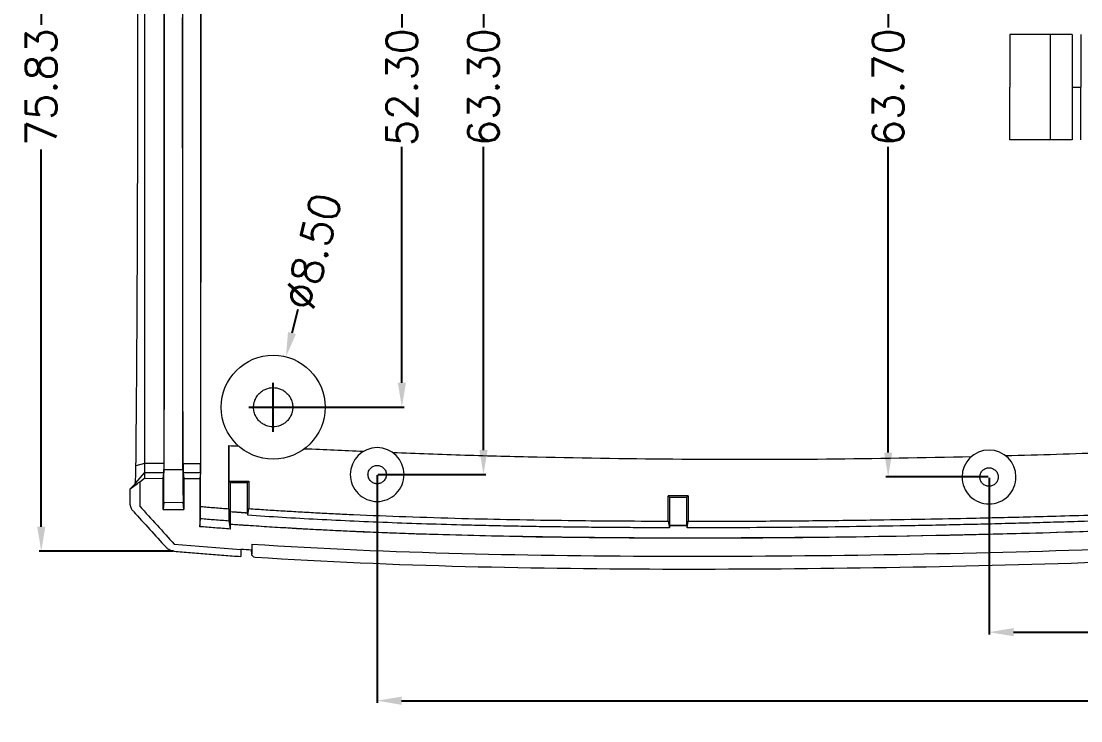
# Model space of a CAD drawing. Header units: inches. Extents: x 319 to 1827, y 1181 to 1488.
# Drawn here: x 567.2 to 653.8, y 1321.4 to 1378.6 of the extents above; entities that cross this region are included whole.
import ezdxf

# ---------------------------------------------------------------- set-up
doc = ezdxf.new("R2010")
doc.units = ezdxf.units.IN
doc.styles.get("Standard").update_dxf_attribs({"font": 'txt', "bigfont": 'gbcbig.shx'})
doc.dimstyles.new('2.5', dxfattribs={"dimtxt": 2.5, "dimasz": 2, "dimexe": 0.18, "dimexo": 0.0625, "dimgap": 0.09, "dimtad": 0, "dimzin": 0, "dimdsep": 46, "dimtxsty": 'Standard', "dimcen": 2, "dimclrd": 3, "dimclre": 3, "dimclrt": 256, "dimadec": 0, "dimazin": 0, "dimtfac": 1, "dimtofl": 0, "dimtmove": 0, "dimatfit": 3, "dimfxl": 1, "dimtolj": 1, "dimtzin": 0, "dimarcsym": 0})

# ---------------------------------------------------------------- blocks, each defined once
blk = doc.blocks.new('*D185')
at = {"color": 3, "lineweight": -2}
for p, q in [((587.902, 1399.348), (598.537, 1399.348)), ((598.357, 1397.348), (598.357, 1378.079)), ((598.357, 1349.048), (598.357, 1368.316)), ((587.902, 1347.048), (598.537, 1347.048))]:
    blk.add_line(p, q, dxfattribs=at)
at = {"color": 3}
for points in [[(598.024, 1397.348), (598.69, 1397.348), (598.357, 1399.348)], [(598.024, 1349.048), (598.69, 1349.048), (598.357, 1347.048)]]:
    blk.add_solid(points, dxfattribs=at)
at = {"layer": 'Defpoints', "color": 0}
for p in [(587.839, 1399.348), (598.357, 1399.348), (587.839, 1347.048)]:
    blk.add_point(p, dxfattribs=at)
at = {"insert": (598.357, 1373.198), "char_height": 2.5, "attachment_point": 5, "rotation": 90}
blk.add_mtext('\\A1;52.30', dxfattribs=at)
blk = doc.blocks.new('*D186')
at = {"color": 3, "lineweight": -2}
for p, q in [((596.402, 1404.848), (605.207, 1404.848)), ((605.027, 1402.848), (605.027, 1378.079)), ((605.027, 1343.548), (605.027, 1368.316)), ((596.402, 1341.548), (605.207, 1341.548))]:
    blk.add_line(p, q, dxfattribs=at)
at = {"color": 3}
for points in [[(604.694, 1402.848), (605.361, 1402.848), (605.027, 1404.848)], [(604.694, 1343.548), (605.361, 1343.548), (605.027, 1341.548)]]:
    blk.add_solid(points, dxfattribs=at)
at = {"layer": 'Defpoints', "color": 0}
for p in [(596.339, 1404.848), (596.339, 1341.548), (605.027, 1341.548)]:
    blk.add_point(p, dxfattribs=at)
at = {"insert": (605.027, 1373.198), "char_height": 2.5, "attachment_point": 5, "rotation": 90}
blk.add_mtext('\\A1;63.30', dxfattribs=at)
blk = doc.blocks.new('*D187')
at = {"color": 3, "lineweight": -2}
for p, q in [((646.277, 1405.048), (637.917, 1405.048)), ((638.097, 1403.048), (638.097, 1378.079)), ((638.097, 1343.348), (638.097, 1368.316)), ((646.277, 1341.348), (637.917, 1341.348))]:
    blk.add_line(p, q, dxfattribs=at)
at = {"color": 3}
for points in [[(637.763, 1403.048), (638.43, 1403.048), (638.097, 1405.048)], [(637.763, 1343.348), (638.43, 1343.348), (638.097, 1341.348)]]:
    blk.add_solid(points, dxfattribs=at)
at = {"layer": 'Defpoints', "color": 0}
for p in [(638.097, 1405.048), (646.339, 1405.048), (646.339, 1341.348)]:
    blk.add_point(p, dxfattribs=at)
at = {"insert": (638.097, 1373.198), "char_height": 2.5, "attachment_point": 5, "rotation": 90}
blk.add_mtext('\\A1;63.70', dxfattribs=at)
blk = doc.blocks.new('*D189')
at = {"color": 3, "lineweight": -2}
for p, q in [((726.795, 1344.177), (726.795, 1328.493)), ((646.339, 1341.285), (646.339, 1328.493)), ((648.339, 1328.673), (681.685, 1328.673)), ((724.795, 1328.673), (691.449, 1328.673))]:
    blk.add_line(p, q, dxfattribs=at)
at = {"color": 3}
for points in [[(648.339, 1329.006), (648.339, 1328.34), (646.339, 1328.673)], [(724.795, 1329.006), (724.795, 1328.34), (726.795, 1328.673)]]:
    blk.add_solid(points, dxfattribs=at)
at = {"layer": 'Defpoints', "color": 0}
for p in [(726.795, 1344.239), (646.339, 1341.348), (646.339, 1328.673)]:
    blk.add_point(p, dxfattribs=at)
at = {"insert": (686.567, 1328.673), "char_height": 2.5, "attachment_point": 5}
blk.add_mtext('\\A1;80.46', dxfattribs=at)
blk = doc.blocks.new('*D190')
at = {"color": 3, "lineweight": -2}
for p, q in [((726.795, 1344.651), (726.795, 1322.891)), ((596.339, 1341.485), (596.339, 1322.891)), ((598.339, 1323.071), (655.852, 1323.071)), ((724.795, 1323.071), (667.282, 1323.071))]:
    blk.add_line(p, q, dxfattribs=at)
at = {"color": 3}
for points in [[(598.339, 1323.404), (598.339, 1322.737), (596.339, 1323.071)], [(724.795, 1323.404), (724.795, 1322.737), (726.795, 1323.071)]]:
    blk.add_solid(points, dxfattribs=at)
at = {"layer": 'Defpoints', "color": 0}
for p in [(726.795, 1344.714), (596.339, 1341.548), (726.795, 1323.071)]:
    blk.add_point(p, dxfattribs=at)
at = {"insert": (661.567, 1323.071), "char_height": 2.5, "attachment_point": 5}
blk.add_mtext('\\A1;130.46', dxfattribs=at)
blk = doc.blocks.new('*D192')
at = {"color": 3, "lineweight": -2}
for p, q in [((589.866, 1355.045), (589.375, 1353.106)), ((587.839, 1345.048), (587.839, 1349.048)), ((585.839, 1347.048), (589.839, 1347.048))]:
    blk.add_line(p, q, dxfattribs=at)
at = {"color": 3}
blk.add_solid([(589.052, 1353.188), (589.698, 1353.024), (588.883, 1351.167)], dxfattribs=at)
at = {"layer": 'Defpoints', "color": 0}
for p in [(588.883, 1351.167), (586.795, 1342.928)]:
    blk.add_point(p, dxfattribs=at)
at = {"insert": (591.066, 1359.777), "char_height": 2.5, "attachment_point": 5, "rotation": 75.77481}
blk.add_mtext('\\A1;∅8.50', dxfattribs=at)
blk = doc.blocks.new('*D197')
at = {"color": 3, "lineweight": -2}
for p, q in [((579.675, 1411.111), (568.71, 1411.111)), ((568.89, 1409.111), (568.89, 1378.288)), ((568.89, 1337.284), (568.89, 1368.108)), ((579.675, 1335.284), (568.71, 1335.284))]:
    blk.add_line(p, q, dxfattribs=at)
at = {"color": 3}
for points in [[(568.556, 1409.111), (569.223, 1409.111), (568.89, 1411.111)], [(568.556, 1337.284), (569.223, 1337.284), (568.89, 1335.284)]]:
    blk.add_solid(points, dxfattribs=at)
at = {"layer": 'Defpoints', "color": 0}
for p in [(568.89, 1411.111), (579.738, 1411.111), (579.738, 1335.284)]:
    blk.add_point(p, dxfattribs=at)
at = {"insert": (568.89, 1373.198), "char_height": 2.5, "attachment_point": 5, "rotation": 90}
blk.add_mtext('\\A1;75.83', dxfattribs=at)

msp = doc.modelspace()

# ---------------------------------------------------------------- linework, layer by layer
at = {"color": 7, "linetype": 'Continuous', "lineweight": 15}
for p, q in [((651.339, 1377.498), (651.339, 1368.898)), ((653.139, 1377.498), (651.339, 1377.498)), ((653.139, 1377.498), (653.139, 1368.898)), ((653.139, 1368.898), (651.339, 1368.898)), ((584.206, 1343.916), (584.216, 1343.915)), ((577.339, 1342.464), (576.629, 1342.252)), ((578.9, 1342.464), (577.339, 1342.464)), ((580.477, 1342.464), (581.901, 1342.464)), ((577.339, 1341.701), (577.339, 1341.241)), ((578.895, 1341.701), (577.339, 1341.701)), ((578.839, 1341.234), (578.895, 1341.701)), ((578.914, 1341.951), (580.463, 1341.96)), ((580.482, 1341.701), (580.539, 1341.226)), ((581.897, 1341.701), (580.482, 1341.701)), ((581.897, 1341.701), (581.839, 1341.219)), ((576.477, 1340.713), (576.159, 1340.369)), ((576.678, 1340.94), (576.476, 1340.714)), ((576.611, 1340.863), (576.617, 1340.869)), ((576.939, 1340.943), (577.339, 1341.241)), ((576.939, 1340.943), (576.939, 1338.958)), ((577.339, 1341.241), (578.839, 1341.234)), ((578.839, 1338.698), (578.839, 1341.234)), ((580.539, 1341.226), (580.539, 1338.698)), ((581.839, 1341.219), (581.839, 1337.29)), ((584.222, 1341.014), (584.339, 1340.898)), ((584.339, 1340.898), (584.339, 1338.519)), ((585.739, 1340.898), (585.856, 1341.014)), ((585.739, 1338.42), (585.739, 1340.898)), ((576.159, 1339.212), (576.159, 1340.369)), ((620.125, 1339.812), (620.239, 1339.698)), ((621.753, 1339.812), (620.125, 1339.812)), ((620.239, 1339.698), (621.639, 1339.698)), ((620.239, 1339.698), (620.239, 1337.396)), ((621.639, 1339.698), (621.753, 1339.812)), ((621.639, 1337.395), (621.639, 1339.698)), ((578.897, 1339.277), (578.839, 1338.698)), ((578.897, 1339.277), (580.48, 1339.287)), ((580.539, 1338.698), (580.48, 1339.287)), ((585.758, 1338.218), (585.851, 1338.768)), ((581.839, 1337.29), (581.906, 1337.958)), ((584.339, 1338.519), (584.32, 1338.501)), ((584.32, 1338.501), (584.32, 1337.509)), ((585.739, 1338.42), (585.758, 1338.399)), ((585.758, 1338.218), (585.758, 1338.399)), ((584.32, 1337.509), (584.339, 1337.469)), ((584.339, 1337.469), (584.339, 1337.098)), ((620.129, 1337.741), (620.22, 1337.196)), ((620.239, 1337.396), (620.22, 1337.377)), ((620.22, 1337.377), (620.22, 1337.196)), ((621.658, 1337.375), (621.639, 1337.395)), ((621.658, 1337.194), (621.749, 1337.737)), ((621.658, 1337.194), (621.658, 1337.375)), ((579.762, 1335.858), (585.189, 1335.432)), ((585.186, 1335.432), (585.186, 1334.856)), ((586.056, 1335.373), (586.088, 1335.048)), ((586.086, 1335.371), (586.086, 1335.078)), ((586.089, 1335.872), (586.089, 1335.371))]:
    msp.add_line(p, q, dxfattribs=at)
at = {"color": 8, "linetype": 'Continuous', "lineweight": 15}
for p, q in [((576.617, 1340.869), (577.339, 1341.701)), ((586.086, 1335.078), (586.057, 1335.373))]:
    msp.add_line(p, q, dxfattribs=at)
at = {"color": 7, "linetype": 'Continuous', "lineweight": 15, "flags": 128}
msp.add_lwpolyline([(584.228, 1337.775), (584.277, 1337.479), (584.308, 1337.289), (584.339, 1337.098)], dxfattribs=at)
at = {"color": 7, "linetype": 'Continuous', "lineweight": 15}
msp.add_circle((587.839, 1347.048), 4.25, dxfattribs=at)
for centre in [(596.339, 1341.548), (646.339, 1341.348)]:
    msp.add_arc(centre, 2.2, 0, 180, dxfattribs=at)
for centre, major_axis, ratio, start_param, end_param in [((580.482, 1342.7), (0, 1), 0.005236, 1.808916, 3.097959), ((581.896, 1342.7), (0, 1), 0.005236, 3.185226, 4.474269), ((655.781, 1370.894), (683.679, 0), 0.043661, 4.602111, 4.604024)]:
    msp.add_ellipse(centre, major_axis=major_axis, ratio=ratio, start_param=start_param, end_param=end_param, dxfattribs=at)
for points, knots in [([(581.936, 1373.198), (581.936, 1378.977), (581.934, 1384.75), (581.928, 1393.345), (581.925, 1396.193), (581.92, 1401.852), (581.916, 1404.662), (581.912, 1407.455)], [0, 0, 0, 0, 0.5, 0.5, 0.75, 0.75, 1, 1, 1, 1]), ([(576.777, 1373.198), (576.777, 1373.587), (576.777, 1374.367), (576.776, 1375.535), (576.775, 1376.703), (576.774, 1377.868), (576.772, 1379.033), (576.77, 1380.196), (576.767, 1381.358), (576.764, 1382.519), (576.76, 1383.678), (576.757, 1384.836), (576.752, 1385.993), (576.747, 1387.149), (576.741, 1388.681), (576.731, 1390.587), (576.718, 1392.864), (576.703, 1395.134), (576.687, 1397.398), (576.669, 1399.654), (576.65, 1401.904), (576.636, 1403.396), (576.629, 1404.143)], [0, 0, 0, 0, 0.037445, 0.074851, 0.112222, 0.149559, 0.186866, 0.224146, 0.261402, 0.298636, 0.335852, 0.373052, 0.410239, 0.447417, 0.484588, 0.558261, 0.631881, 0.705472, 0.779057, 0.852658, 0.926298, 1, 1, 1, 1]), ([(577.339, 1403.931), (577.339, 1401.899), (577.339, 1397.328), (577.339, 1389.479), (577.339, 1381.201), (577.339, 1375.784), (577.339, 1373.198)], [0, 0, 0, 0, 0.25, 0.5, 0.75, 1, 1, 1, 1]), ([(578.9, 1403.931), (578.9, 1403.583), (578.901, 1402.889), (578.903, 1401.844), (578.904, 1400.797), (578.905, 1399.749), (578.906, 1398.699), (578.907, 1397.647), (578.908, 1396.594), (578.909, 1395.539), (578.91, 1394.483), (578.911, 1393.426), (578.912, 1392.367), (578.913, 1391.308), (578.913, 1390.247), (578.914, 1389.186), (578.915, 1388.123), (578.915, 1387.06), (578.916, 1385.996), (578.916, 1384.932), (578.917, 1383.867), (578.917, 1382.801), (578.918, 1381.735), (578.918, 1380.669), (578.918, 1379.602), (578.919, 1378.535), (578.919, 1377.468), (578.919, 1376.4), (578.919, 1375.333), (578.919, 1374.265), (578.919, 1373.553), (578.919, 1373.198)], [0, 0, 0, 0, 0.034551, 0.0691, 0.103647, 0.138191, 0.172733, 0.20727, 0.241803, 0.276332, 0.310856, 0.345375, 0.379887, 0.414394, 0.448894, 0.483387, 0.517872, 0.55235, 0.58682, 0.621282, 0.655736, 0.690183, 0.724624, 0.75906, 0.793491, 0.827918, 0.862341, 0.896761, 0.931177, 0.96559, 1, 1, 1, 1]), ([(578.914, 1404.444), (578.914, 1404.091), (578.915, 1403.385), (578.917, 1402.322), (578.918, 1401.258), (578.919, 1400.192), (578.92, 1399.124), (578.921, 1398.055), (578.922, 1396.984), (578.923, 1395.912), (578.924, 1394.838), (578.925, 1393.763), (578.926, 1392.687), (578.927, 1391.609), (578.927, 1390.531), (578.928, 1389.452), (578.929, 1388.371), (578.929, 1387.29), (578.93, 1386.209), (578.931, 1385.126), (578.931, 1384.044), (578.932, 1382.96), (578.932, 1381.876), (578.932, 1380.792), (578.933, 1379.708), (578.933, 1378.623), (578.933, 1377.538), (578.933, 1376.453), (578.933, 1375.368), (578.933, 1374.283), (578.933, 1373.559), (578.933, 1373.198)], [0, 0, 0, 0, 0.034551, 0.0691, 0.103647, 0.138191, 0.172732, 0.20727, 0.241804, 0.276333, 0.310858, 0.345378, 0.379892, 0.4144, 0.448903, 0.483398, 0.517886, 0.552367, 0.58684, 0.621304, 0.655762, 0.690212, 0.724655, 0.759091, 0.793522, 0.827947, 0.862367, 0.896782, 0.931192, 0.965598, 1, 1, 1, 1]), ([(580.444, 1373.198), (580.444, 1373.601), (580.444, 1374.407), (580.444, 1375.617), (580.444, 1376.827), (580.444, 1378.037), (580.445, 1379.247), (580.445, 1380.456), (580.445, 1381.665), (580.446, 1382.874), (580.446, 1384.082), (580.447, 1385.289), (580.448, 1386.496), (580.448, 1387.702), (580.449, 1388.907), (580.45, 1390.111), (580.451, 1391.314), (580.451, 1392.515), (580.452, 1393.715), (580.453, 1394.914), (580.454, 1396.111), (580.456, 1397.306), (580.457, 1398.5), (580.458, 1399.691), (580.459, 1400.881), (580.461, 1402.068), (580.462, 1403.253), (580.463, 1404.041), (580.463, 1404.435)], [0, 0, 0, 0, 0.038372, 0.076749, 0.115131, 0.153519, 0.191913, 0.230315, 0.268723, 0.30714, 0.345564, 0.383998, 0.422442, 0.460895, 0.499358, 0.53783, 0.576311, 0.614799, 0.653295, 0.691798, 0.730307, 0.768822, 0.807342, 0.845867, 0.884396, 0.922928, 0.961463, 1, 1, 1, 1]), ([(580.458, 1373.198), (580.458, 1378.372), (580.46, 1383.542), (580.466, 1393.817), (580.471, 1398.902), (580.477, 1403.931)], [0, 0, 0, 0, 0.5, 0.5, 1, 1, 1, 1]), ([(581.901, 1403.931), (581.908, 1398.902), (581.913, 1393.805), (581.919, 1383.53), (581.921, 1378.372), (581.921, 1373.198)], [0, 0, 0, 0, 0.5, 0.5, 1, 1, 1, 1]), ([(576.629, 1342.252), (576.656, 1345.093), (576.701, 1350.51), (576.745, 1358.124), (576.771, 1365.548), (576.777, 1370.595), (576.777, 1373.197), (576.777, 1373.198)], [-0.000008, -0.000008, -0.000008, -0.000008, 0.249992, 0.499992, 0.749992, 0.999992, 1, 1, 1, 1]), ([(577.339, 1373.198), (577.339, 1370.611), (577.339, 1365.194), (577.339, 1356.916), (577.339, 1349.067), (577.339, 1344.496), (577.339, 1342.464)], [0, 0, 0, 0, 0.25, 0.5, 0.75, 1, 1, 1, 1]), ([(578.919, 1373.198), (578.919, 1372.801), (578.919, 1372.007), (578.919, 1370.816), (578.919, 1369.625), (578.919, 1368.435), (578.919, 1367.244), (578.918, 1366.054), (578.918, 1364.865), (578.917, 1363.676), (578.917, 1362.487), (578.916, 1361.299), (578.916, 1360.112), (578.915, 1358.926), (578.914, 1357.74), (578.914, 1356.556), (578.913, 1355.373), (578.912, 1354.19), (578.911, 1353.01), (578.91, 1351.83), (578.909, 1350.653), (578.908, 1349.477), (578.907, 1348.303), (578.905, 1347.131), (578.904, 1345.96), (578.903, 1344.793), (578.901, 1343.627), (578.901, 1342.852), (578.9, 1342.464)], [0, 0, 0, 0, 0.0383807, 0.076765, 0.1151533, 0.153546, 0.1919432, 0.2303454, 0.2687532, 0.3071676, 0.3455894, 0.3840197, 0.4224595, 0.4609096, 0.4993695, 0.5378389, 0.5763171, 0.6148036, 0.6532979, 0.6917994, 0.7303076, 0.7688218, 0.8073415, 0.8458661, 0.884395, 0.9229275, 0.9614628, 1, 1, 1, 1]), ([(578.933, 1373.198), (578.933, 1372.794), (578.933, 1371.987), (578.933, 1370.777), (578.933, 1369.566), (578.933, 1368.356), (578.933, 1367.146), (578.932, 1365.936), (578.932, 1364.727), (578.932, 1363.518), (578.931, 1362.31), (578.931, 1361.102), (578.93, 1359.895), (578.929, 1358.689), (578.929, 1357.483), (578.928, 1356.279), (578.927, 1355.076), (578.926, 1353.874), (578.925, 1352.673), (578.924, 1351.474), (578.923, 1350.277), (578.922, 1349.081), (578.921, 1347.887), (578.919, 1346.696), (578.918, 1345.506), (578.917, 1344.318), (578.915, 1343.133), (578.914, 1342.345), (578.914, 1341.951)], [0, 0, 0, 0, 0.038372, 0.076749, 0.115131, 0.153518, 0.191913, 0.230314, 0.268722, 0.307139, 0.345564, 0.383997, 0.422441, 0.460894, 0.499357, 0.537829, 0.57631, 0.614799, 0.653295, 0.691797, 0.730307, 0.768822, 0.807342, 0.845866, 0.884395, 0.922927, 0.961462, 1, 1, 1, 1]), ([(580.463, 1341.96), (580.463, 1342.313), (580.462, 1343.02), (580.461, 1344.082), (580.46, 1345.146), (580.458, 1346.211), (580.457, 1347.279), (580.456, 1348.348), (580.455, 1349.418), (580.454, 1350.49), (580.453, 1351.564), (580.452, 1352.638), (580.452, 1353.714), (580.451, 1354.791), (580.45, 1355.869), (580.449, 1356.948), (580.449, 1358.028), (580.448, 1359.109), (580.447, 1360.19), (580.447, 1361.272), (580.446, 1362.355), (580.446, 1363.438), (580.446, 1364.521), (580.445, 1365.605), (580.445, 1366.689), (580.445, 1367.774), (580.444, 1368.858), (580.444, 1369.943), (580.444, 1371.028), (580.444, 1372.113), (580.444, 1372.836), (580.444, 1373.198)], [0, 0, 0, 0, 0.034551, 0.0691, 0.103647, 0.138191, 0.172732, 0.207269, 0.241803, 0.276333, 0.310857, 0.345377, 0.379891, 0.4144, 0.448902, 0.483397, 0.517885, 0.552366, 0.586839, 0.621303, 0.655761, 0.690211, 0.724654, 0.759091, 0.793522, 0.827947, 0.862366, 0.896781, 0.931192, 0.965598, 1, 1, 1, 1]), ([(580.477, 1342.464), (580.471, 1347.493), (580.466, 1352.59), (580.46, 1362.865), (580.458, 1368.023), (580.458, 1373.198)], [0, 0, 0, 0, 0.5, 0.5, 1, 1, 1, 1]), ([(581.921, 1373.198), (581.921, 1368.023), (581.919, 1362.853), (581.913, 1352.578), (581.908, 1347.493), (581.901, 1342.464)], [0, 0, 0, 0, 0.5, 0.5, 1, 1, 1, 1]), ([(581.912, 1338.94), (581.92, 1344.525), (581.926, 1350.201), (581.932, 1358.795), (581.933, 1361.668), (581.935, 1367.424), (581.936, 1370.308), (581.936, 1373.198)], [0, 0, 0, 0, 0.5, 0.5, 0.75, 0.75, 1, 1, 1, 1]), ([(586.239, 1347.048), (586.24, 1347.088), (586.242, 1347.168), (586.256, 1347.288), (586.278, 1347.406), (586.31, 1347.523), (586.373, 1347.701), (586.492, 1347.932), (586.7, 1348.186), (586.954, 1348.395), (587.327, 1348.588), (587.839, 1348.686), (588.351, 1348.588), (588.724, 1348.395), (588.978, 1348.187), (589.186, 1347.933), (589.318, 1347.678), (589.393, 1347.447), (589.432, 1347.249), (589.437, 1347.115), (589.439, 1347.048)], [0, 0, 0, 0, 0.024172, 0.048145, 0.072058, 0.096048, 0.120253, 0.185252, 0.250358, 0.315357, 0.380462, 0.500024, 0.619586, 0.684585, 0.749691, 0.81469, 0.879795, 0.919948, 0.959802, 1, 1, 1, 1]), ([(647.68, 1343.092), (650.47, 1343.167), (653.26, 1343.257), (658.839, 1343.472), (661.628, 1343.597), (669.994, 1344.019), (675.569, 1344.366), (683.922, 1344.972), (686.705, 1345.189), (692.269, 1345.651), (695.049, 1345.896), (700.607, 1346.418), (703.384, 1346.695), (708.935, 1347.279), (711.709, 1347.588), (714.481, 1347.907)], [0, 0, 0, 0, 0.125, 0.125, 0.25, 0.25, 0.5, 0.5, 0.625, 0.625, 0.75, 0.75, 0.875, 0.875, 1, 1, 1, 1]), ([(589.439, 1347.048), (589.438, 1347.007), (589.437, 1346.927), (589.423, 1346.807), (589.4, 1346.689), (589.369, 1346.572), (589.305, 1346.394), (589.186, 1346.163), (588.978, 1345.909), (588.724, 1345.7), (588.351, 1345.507), (587.839, 1345.409), (587.327, 1345.507), (586.954, 1345.7), (586.7, 1345.908), (586.492, 1346.162), (586.36, 1346.417), (586.285, 1346.648), (586.246, 1346.846), (586.241, 1346.98), (586.239, 1347.048)], [0, 0, 0, 0, 0.024172, 0.048145, 0.072058, 0.096048, 0.120253, 0.185252, 0.250358, 0.315357, 0.380462, 0.500024, 0.619586, 0.684585, 0.749691, 0.81469, 0.879795, 0.919948, 0.959802, 1, 1, 1, 1]), ([(584.216, 1343.915), (584.217, 1343.592), (584.218, 1342.946), (584.22, 1341.979), (584.221, 1341.336), (584.222, 1341.014)], [0, 0, 0, 0, 0.3333416, 0.6666686, 1, 1, 1, 1]), ([(597.595, 1343.354), (599.562, 1343.275), (601.53, 1343.203), (605.468, 1343.083), (607.437, 1343.033), (613.349, 1342.903), (617.292, 1342.843), (625.181, 1342.784), (629.125, 1342.788), (637.017, 1342.862), (640.964, 1342.929), (644.912, 1343.022)], [0, 0, 0, 0, 0.125, 0.125, 0.25, 0.25, 0.5, 0.5, 0.75, 0.75, 1, 1, 1, 1]), ([(576.558, 1340.802), (576.56, 1340.805), (576.564, 1340.811), (576.569, 1340.834), (576.575, 1340.868), (576.583, 1340.93), (576.592, 1341.041), (576.603, 1341.225), (576.613, 1341.45), (576.62, 1341.704), (576.625, 1341.973), (576.628, 1342.159), (576.629, 1342.252)], [0, 0, 0, 0, 0.059264, 0.118143, 0.176981, 0.236123, 0.367901, 0.49962, 0.631242, 0.763336, 0.881487, 1, 1, 1, 1]), ([(577.339, 1342.464), (577.339, 1342.343), (577.339, 1342.137), (577.339, 1341.917), (577.339, 1341.762), (577.339, 1341.706), (577.339, 1341.701)], [0, 0, 0, 0, 0.25, 0.5, 0.75, 0.9999999, 0.9999999, 0.9999999, 0.9999999]), ([(578.9, 1342.464), (578.899, 1342.255), (578.898, 1342.064), (578.897, 1341.791), (578.896, 1341.71), (578.895, 1341.701)], [0, 0, 0, 0, 0.5, 0.5, 1, 1, 1, 1]), ([(584.32, 1337.509), (584.888, 1337.468), (586.035, 1337.386), (587.773, 1337.274), (589.544, 1337.168), (591.349, 1337.069), (593.187, 1336.977), (595.059, 1336.892), (596.965, 1336.814), (600.834, 1336.671), (606.897, 1336.51), (618.145, 1336.356), (633.039, 1336.393), (648.345, 1336.712), (660.803, 1337.124), (670.119, 1337.533), (679.164, 1338.051), (688.15, 1338.702), (697.024, 1339.489), (704.103, 1340.225), (709.422, 1340.833), (712.94, 1341.257), (716.455, 1341.701), (719.967, 1342.164), (722.305, 1342.49), (723.474, 1342.653)], [0, 0, 0, 0, 0.0122961, 0.0248259, 0.0375899, 0.0505884, 0.0638217, 0.07729, 0.0909936, 0.1049327, 0.1607369, 0.2216412, 0.3470124, 0.4808726, 0.5503964, 0.6146834, 0.6811387, 0.745005, 0.8083117, 0.8727291, 0.8981669, 0.923612, 0.9490653, 0.9745277, 1, 1, 1, 1]), ([(723.48, 1342.615), (717.743, 1341.805), (711.989, 1341.077), (700.453, 1339.786), (694.669, 1339.221), (683.082, 1338.272), (677.277, 1337.89), (665.655, 1337.279), (659.84, 1337.048), (648.204, 1336.685), (642.386, 1336.548), (630.751, 1336.369), (624.934, 1336.329), (613.309, 1336.37), (607.5, 1336.447), (595.902, 1336.785), (590.114, 1337.048), (584.339, 1337.469)], [0, 0, 0, 0, 0.125, 0.125, 0.25, 0.25, 0.375, 0.375, 0.5, 0.5, 0.625, 0.625, 0.75, 0.75, 0.875, 0.875, 1, 1, 1, 1]), ([(595.589, 1341.548), (595.59, 1341.571), (595.591, 1341.618), (595.601, 1341.688), (595.618, 1341.757), (595.65, 1341.85), (595.708, 1341.962), (595.837, 1342.121), (596.049, 1342.26), (596.339, 1342.315), (596.63, 1342.26), (596.841, 1342.121), (596.971, 1341.962), (597.039, 1341.829), (597.082, 1341.689), (597.087, 1341.595), (597.089, 1341.548)], [0, 0, 0, 0, 0.030197, 0.060153, 0.090136, 0.120416, 0.185452, 0.250716, 0.380323, 0.500065, 0.619806, 0.749413, 0.814449, 0.879713, 0.939801, 1, 1, 1, 1]), ([(578.897, 1339.277), (578.897, 1339.282), (578.898, 1339.29), (578.899, 1339.317), (578.9, 1339.357), (578.901, 1339.416), (578.903, 1339.495), (578.904, 1339.598), (578.905, 1339.728), (578.907, 1339.888), (578.908, 1340.129), (578.91, 1340.461), (578.911, 1340.876), (578.913, 1341.27), (578.913, 1341.624), (578.914, 1341.849), (578.914, 1341.951)], [0, 0, 0, 0, 0.040254, 0.084224, 0.132004, 0.183667, 0.239255, 0.298769, 0.362155, 0.429298, 0.500008, 0.629579, 0.744582, 0.844474, 0.929418, 1, 1, 1, 1]), ([(580.463, 1341.96), (580.464, 1341.899), (580.464, 1341.775), (580.464, 1341.592), (580.465, 1341.41), (580.465, 1341.231), (580.466, 1341.055), (580.466, 1340.883), (580.467, 1340.717), (580.468, 1340.558), (580.468, 1340.405), (580.469, 1340.26), (580.47, 1340.124), (580.471, 1339.997), (580.472, 1339.88), (580.472, 1339.773), (580.473, 1339.676), (580.474, 1339.591), (580.475, 1339.516), (580.476, 1339.452), (580.477, 1339.398), (580.478, 1339.355), (580.479, 1339.322), (580.479, 1339.299), (580.48, 1339.291), (580.48, 1339.287)], [0, 0, 0, 0, 0.042462, 0.085489, 0.129025, 0.173009, 0.217378, 0.262062, 0.306991, 0.352091, 0.397286, 0.442501, 0.487658, 0.532681, 0.577497, 0.622032, 0.666216, 0.709984, 0.753272, 0.796022, 0.83818, 0.879698, 0.920532, 0.960644, 1, 1, 1, 1]), ([(594.139, 1341.548), (594.139, 1341.26), (594.196, 1340.972), (594.417, 1340.44), (594.58, 1340.196), (594.987, 1339.788), (595.231, 1339.625), (595.763, 1339.405), (596.051, 1339.348), (596.627, 1339.348), (596.915, 1339.405), (597.447, 1339.625), (597.691, 1339.788), (598.098, 1340.196), (598.261, 1340.44), (598.482, 1340.972), (598.539, 1341.26), (598.539, 1341.548)], [0, 0, 0, 0, 0.125, 0.125, 0.25, 0.25, 0.375, 0.375, 0.5, 0.5, 0.625, 0.625, 0.75, 0.75, 0.875, 0.875, 1, 1, 1, 1]), ([(597.089, 1341.548), (597.088, 1341.524), (597.087, 1341.477), (597.077, 1341.407), (597.061, 1341.338), (597.029, 1341.245), (596.971, 1341.133), (596.841, 1340.974), (596.629, 1340.835), (596.339, 1340.78), (596.049, 1340.835), (595.837, 1340.974), (595.708, 1341.133), (595.639, 1341.266), (595.597, 1341.406), (595.592, 1341.5), (595.589, 1341.548)], [0, 0, 0, 0, 0.030197, 0.060153, 0.090136, 0.120416, 0.185452, 0.250716, 0.380323, 0.500065, 0.619806, 0.749413, 0.814449, 0.879713, 0.939801, 1, 1, 1, 1]), ([(644.139, 1341.348), (644.139, 1341.06), (644.196, 1340.772), (644.417, 1340.24), (644.58, 1339.996), (644.987, 1339.588), (645.231, 1339.425), (645.763, 1339.205), (646.051, 1339.148), (646.627, 1339.148), (646.915, 1339.205), (647.447, 1339.425), (647.691, 1339.588), (648.098, 1339.996), (648.261, 1340.24), (648.482, 1340.772), (648.539, 1341.06), (648.539, 1341.348)], [0, 0, 0, 0, 0.125, 0.125, 0.25, 0.25, 0.375, 0.375, 0.5, 0.5, 0.625, 0.625, 0.75, 0.75, 0.875, 0.875, 1, 1, 1, 1]), ([(645.589, 1341.348), (645.59, 1341.371), (645.591, 1341.418), (645.601, 1341.488), (645.618, 1341.557), (645.65, 1341.65), (645.708, 1341.762), (645.837, 1341.921), (646.049, 1342.06), (646.339, 1342.115), (646.63, 1342.06), (646.841, 1341.921), (646.971, 1341.762), (647.039, 1341.629), (647.082, 1341.489), (647.087, 1341.395), (647.089, 1341.348)], [0, 0, 0, 0, 0.030197, 0.060153, 0.090136, 0.120416, 0.185452, 0.250716, 0.380323, 0.500065, 0.619806, 0.749413, 0.814449, 0.879713, 0.939801, 1, 1, 1, 1]), ([(647.089, 1341.348), (647.088, 1341.324), (647.087, 1341.277), (647.077, 1341.207), (647.061, 1341.138), (647.029, 1341.045), (646.971, 1340.933), (646.841, 1340.774), (646.629, 1340.635), (646.339, 1340.58), (646.049, 1340.635), (645.837, 1340.774), (645.708, 1340.933), (645.639, 1341.066), (645.597, 1341.206), (645.592, 1341.3), (645.589, 1341.348)], [0, 0, 0, 0, 0.030197, 0.060153, 0.090136, 0.120416, 0.185452, 0.250716, 0.380323, 0.500065, 0.619806, 0.749413, 0.814449, 0.879713, 0.939801, 1, 1, 1, 1]), ([(584.222, 1341.014), (584.494, 1341.014), (585.038, 1341.014), (585.583, 1341.014), (585.856, 1341.014)], [0, 0, 0, 0, 0.498465, 1, 1, 1, 1]), ([(586.089, 1335.872), (591.808, 1335.489), (597.539, 1335.253), (609.018, 1334.952), (614.768, 1334.888), (626.267, 1334.867), (632.017, 1334.913), (643.519, 1335.104), (649.271, 1335.245), (657.899, 1335.523), (660.776, 1335.627), (666.529, 1335.864), (669.406, 1335.998), (678.028, 1336.461), (683.764, 1336.849), (695.212, 1337.797), (700.923, 1338.356), (712.323, 1339.636), (718.011, 1340.356), (723.688, 1341.157)], [0, 0, 0, 0, 0.125, 0.125, 0.25, 0.25, 0.375, 0.375, 0.5, 0.5, 0.5625, 0.5625, 0.625, 0.625, 0.75, 0.75, 0.875, 0.875, 1, 1, 1, 1]), ([(723.795, 1340.087), (718.126, 1339.287), (712.442, 1338.568), (701.043, 1337.288), (695.326, 1336.728), (683.885, 1335.78), (678.158, 1335.392), (666.692, 1334.775), (660.954, 1334.546), (649.469, 1334.174), (643.72, 1334.032), (632.226, 1333.84), (626.482, 1333.793), (614.998, 1333.811), (609.258, 1333.873), (597.799, 1334.168), (592.079, 1334.4), (586.369, 1334.776)], [0, 0, 0, 0, 0.125, 0.125, 0.25, 0.25, 0.375, 0.375, 0.5, 0.5, 0.625, 0.625, 0.75, 0.75, 0.875, 0.875, 1, 1, 1, 1]), ([(576.422, 1338.534), (576.4, 1338.559), (576.357, 1338.609), (576.303, 1338.69), (576.259, 1338.771), (576.224, 1338.853), (576.198, 1338.932), (576.179, 1339.008), (576.167, 1339.08), (576.16, 1339.148), (576.16, 1339.191), (576.159, 1339.212)], [0, 0, 0, 0, 0.135196, 0.265708, 0.390747, 0.509668, 0.62198, 0.727334, 0.825511, 0.916405, 1, 1, 1, 1]), ([(576.939, 1338.958), (577.41, 1338.442), (577.88, 1337.925), (578.351, 1337.408), (578.821, 1336.892), (579.292, 1336.375), (579.762, 1335.858)], [0, 0, 0, 0, 0.002102482, 0.002102482, 0.002102482, 0.004204968, 0.004204968, 0.004204968, 0.004204968]), ([(581.906, 1337.958), (581.907, 1337.965), (581.907, 1337.994), (581.909, 1338.094), (581.909, 1338.164), (581.911, 1338.426), (581.912, 1338.669), (581.912, 1338.94)], [0, 0, 0, 0, 0.25, 0.25, 0.5, 0.5, 1, 1, 1, 1]), ([(581.912, 1338.94), (582.295, 1338.908), (583.063, 1338.844), (583.832, 1338.784), (584.217, 1338.754)], [0, 0, 0, 0, 0.498408, 1, 1, 1, 1]), ([(584.217, 1338.754), (584.218, 1338.619), (584.218, 1338.493), (584.219, 1338.26), (584.22, 1338.157), (584.223, 1337.895), (584.225, 1337.79), (584.228, 1337.775)], [0, 0, 0, 0, 0.25, 0.25, 0.5, 0.5, 1, 1, 1, 1]), ([(585.851, 1338.768), (586.312, 1338.736), (587.239, 1338.673), (588.639, 1338.585), (590.057, 1338.502), (591.492, 1338.423), (592.944, 1338.349), (595.34, 1338.236), (598.783, 1338.1), (603.126, 1337.968), (607.552, 1337.868), (611.701, 1337.8), (615.932, 1337.758), (618.658, 1337.747), (620.129, 1337.741)], [0, 0, 0, 0, 0.040567, 0.081609, 0.123128, 0.165124, 0.207597, 0.250548, 0.375245, 0.509048, 0.630463, 0.762038, 0.871498, 1, 1, 1, 1]), ([(581.906, 1337.958), (582.29, 1337.927), (583.063, 1337.863), (583.838, 1337.805), (584.228, 1337.775)], [0, 0, 0, 0, 0.496187, 1, 1, 1, 1]), ([(585.758, 1338.399), (585.518, 1338.416), (585.038, 1338.449), (584.559, 1338.483), (584.32, 1338.501)], [0, 0, 0, 0, 0.501749, 1, 1, 1, 1]), ([(620.22, 1337.196), (619.5, 1337.199), (618.074, 1337.203), (615.955, 1337.216), (613.875, 1337.233), (611.834, 1337.256), (609.832, 1337.285), (607.869, 1337.318), (605.945, 1337.357), (603.579, 1337.412), (600.791, 1337.489), (597.598, 1337.599), (594.502, 1337.726), (591.502, 1337.87), (588.597, 1338.031), (586.694, 1338.156), (585.758, 1338.218)], [0, 0, 0, 0, 0.062488, 0.123855, 0.184103, 0.24323, 0.301239, 0.35813, 0.413902, 0.468556, 0.563945, 0.656602, 0.746532, 0.833738, 0.918226, 1, 1, 1, 1]), ([(621.749, 1337.737), (622.449, 1337.737), (623.974, 1337.737), (626.448, 1337.744), (629.851, 1337.762), (633.281, 1337.793), (637.254, 1337.846), (640.891, 1337.905), (644.541, 1337.979), (647.528, 1338.047), (650.172, 1338.114), (652.996, 1338.191), (654.992, 1338.252), (656.036, 1338.284)], [0, 0, 0, 0, 0.061308, 0.133482, 0.216527, 0.359148, 0.433643, 0.564175, 0.677382, 0.752938, 0.825466, 0.908649, 1, 1, 1, 1]), ([(584.339, 1337.098), (583.92, 1337.129), (583.086, 1337.19), (582.253, 1337.257), (581.839, 1337.29)], [0, 0, 0, 0, 0.502524, 1, 1, 1, 1]), ([(656.12, 1337.786), (655.369, 1337.761), (653.866, 1337.712), (651.61, 1337.644), (649.35, 1337.58), (647.086, 1337.521), (644.819, 1337.466), (642.548, 1337.416), (639.448, 1337.354), (635.541, 1337.289), (630.853, 1337.233), (626.232, 1337.199), (623.176, 1337.196), (621.658, 1337.194)], [0, 0, 0, 0, 0.065366, 0.130833, 0.196401, 0.262072, 0.327846, 0.393721, 0.4597, 0.597703, 0.733752, 0.86785, 1, 1, 1, 1]), ([(579.738, 1335.284), (579.712, 1335.287), (579.657, 1335.293), (579.571, 1335.312), (579.477, 1335.341), (579.336, 1335.402), (579.201, 1335.491), (579.114, 1335.579), (579.087, 1335.607)], [0, 0, 0, 0, 0.1053681, 0.2239635, 0.3557314, 0.5003191, 0.8460526, 1, 1, 1, 1]), ([(579.738, 1335.284), (580.184, 1335.245), (581.082, 1335.168), (582.436, 1335.059), (583.806, 1334.954), (584.725, 1334.889), (585.186, 1334.856)], [0, 0, 0, 0, 0.24599, 0.494649, 0.745985, 1, 1, 1, 1]), ([(586.369, 1334.776), (586.293, 1334.781), (586.22, 1334.816), (586.117, 1334.926), (586.086, 1335.001), (586.086, 1335.078)], [0, 0, 0, 0, 0.5, 0.5, 1, 1, 1, 1])]:
    msp.add_open_spline(points, degree=3, knots=knots, dxfattribs=at)
for points in [[(651.339, 1377.498), (650.239, 1377.498), (649.139, 1377.498), (648.039, 1377.498)], [(648.039, 1377.498), (648.039, 1376.064), (648.039, 1374.631), (648.039, 1373.198)], [(653.839, 1377.498), (653.839, 1376.064), (653.839, 1374.631), (653.839, 1373.198)], [(648.039, 1368.898), (648.039, 1370.331), (648.039, 1371.764), (648.039, 1373.198)], [(653.139, 1373.198), (653.372, 1373.198), (653.606, 1373.198), (653.839, 1373.198)], [(653.839, 1368.898), (653.839, 1370.331), (653.839, 1371.764), (653.839, 1373.198)], [(651.339, 1368.898), (650.239, 1368.898), (649.139, 1368.898), (648.039, 1368.898)], [(584.217, 1338.754), (584.213, 1340.466), (584.21, 1342.187), (584.206, 1343.916)], [(584.216, 1343.915), (584.477, 1343.905), (584.738, 1343.896), (584.999, 1343.886)], [(590.408, 1343.662), (592.017, 1343.592), (593.627, 1343.521), (595.238, 1343.452)], [(576.159, 1340.369), (576.419, 1340.566), (576.679, 1340.763), (576.939, 1340.96)], [(584.339, 1340.898), (584.806, 1340.898), (585.272, 1340.898), (585.739, 1340.898)], [(585.856, 1341.014), (585.854, 1340.264), (585.852, 1339.515), (585.851, 1338.768)], [(620.129, 1337.741), (620.128, 1338.43), (620.126, 1339.12), (620.125, 1339.812)], [(621.753, 1339.812), (621.752, 1339.119), (621.75, 1338.428), (621.749, 1337.737)], [(578.839, 1338.698), (579.406, 1338.698), (579.972, 1338.698), (580.539, 1338.698)], [(576.422, 1338.534), (577.31, 1337.558), (578.199, 1336.582), (579.087, 1335.607)], [(584.339, 1338.519), (584.806, 1338.486), (585.272, 1338.453), (585.739, 1338.42)], [(621.658, 1337.375), (621.179, 1337.376), (620.699, 1337.377), (620.22, 1337.377)], [(620.239, 1337.396), (620.706, 1337.396), (621.172, 1337.395), (621.639, 1337.395)], [(586.089, 1335.371), (585.789, 1335.391), (585.489, 1335.411), (585.189, 1335.432)]]:
    msp.add_open_spline(points, degree=3, dxfattribs=at)

# ---------------------------------------------------------------- dimensions: what is measured, and where the dimension line sits
for base, p1, p2, picture, middle in [((568.89, 1411.111), (579.738, 1335.284), (579.738, 1411.111), '*D197', (568.89, 1373.198)), ((605.027, 1341.548), (596.339, 1404.848), (596.339, 1341.548), '*D186', (605.027, 1373.198)), ((638.097, 1405.048), (646.339, 1341.348), (646.339, 1405.048), '*D187', (638.097, 1373.198)), ((598.357, 1399.348), (587.839, 1347.048), (587.839, 1399.348), '*D185', (598.357, 1373.198))]:
    dim = msp.add_linear_dim(base=base, p1=p1, p2=p2, angle=90, dimstyle='2.5')
    dim.commit()
    dim.dimension.update_dxf_attribs({"geometry": picture, "text_midpoint": middle})
dim = msp.add_diameter_dim_2p(p1=(586.795, 1342.928), p2=(588.883, 1351.167), dimstyle='2.5')
dim.commit()
dim.dimension.update_dxf_attribs({"geometry": '*D192', "text_midpoint": (591.066, 1359.777)})
for base, p1, p2, picture, middle in [((726.795, 1323.071), (596.339, 1341.548), (726.795, 1344.714), '*D190', (661.567, 1323.071)), ((646.339, 1328.673), (726.795, 1344.239), (646.339, 1341.348), '*D189', (686.567, 1328.673))]:
    dim = msp.add_linear_dim(base=base, p1=p1, p2=p2, dimstyle='2.5')
    dim.commit()
    dim.dimension.update_dxf_attribs({"geometry": picture, "text_midpoint": middle})

doc.saveas('drawing.dxf')
